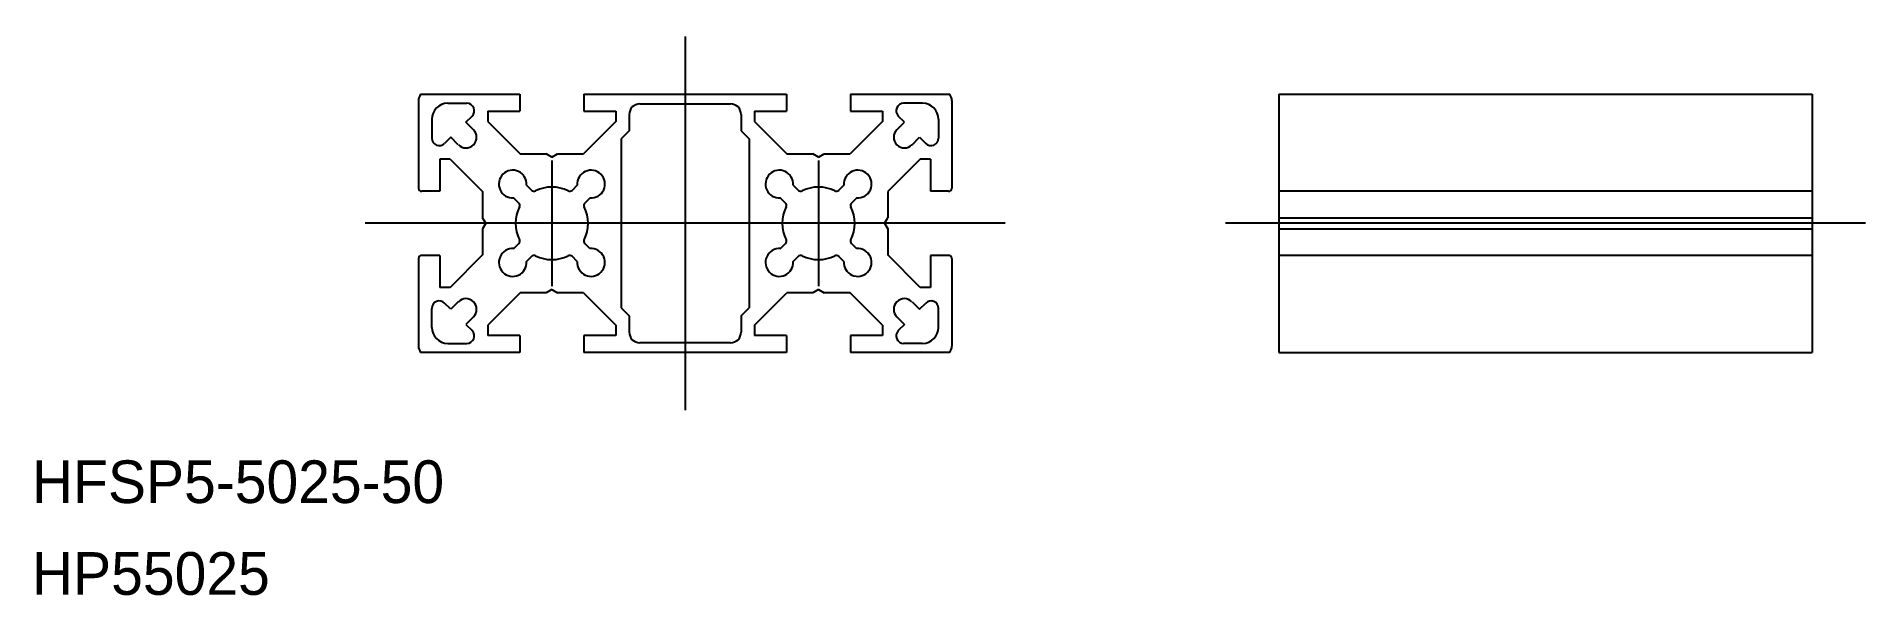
# Model space of a CAD drawing. Extents: x 0 to 172, y 0 to 52.
import ezdxf

# ---------------------------------------------------------------- set-up
doc = ezdxf.new("R2010")
doc.units = 0
doc.linetypes.add('CENTER', pattern=[2, 1.25, -0.25, 0.25, -0.25])
doc.layers.get('0').update_dxf_attribs({"linetype": 'CONTINUOUS'})
doc.layers.add('CENTER', color=1, linetype='CENTER')

msp = doc.modelspace()

# ---------------------------------------------------------------- linework, layer by layer
at = {"color": 7, "linetype": 'CONTINUOUS'}
for p, q in [((36.25, 46.32), (36.25, 38.12)), ((36.45, 46.92), (45.75, 46.92)), ((45.75, 46.92), (45.75, 45.32)), ((51.75, 46.92), (51.75, 45.32)), ((51.75, 46.92), (70.75, 46.92)), ((70.75, 46.92), (70.75, 45.32)), ((76.75, 46.92), (76.75, 45.32)), ((76.75, 46.92), (86.05, 46.92)), ((86.25, 46.32), (86.25, 38.12)), ((116.91, 46.92), (166.91, 46.92)), ((116.91, 46.92), (116.91, 22.72)), ((166.91, 46.92), (166.91, 22.72)), ((39, 46.07), (40.78, 46.07)), ((40.69, 44.3), (41.27, 44.88)), ((42.75, 45.32), (42.75, 44.36)), ((42.75, 45.32), (45.75, 45.32)), ((51.75, 45.32), (54.75, 45.32)), ((54.75, 45.32), (54.75, 44.36)), ((56, 45.02), (56, 43.49)), ((57, 46.02), (65.5, 46.02)), ((66.5, 45.02), (66.5, 43.49)), ((67.75, 45.32), (67.75, 44.36)), ((67.75, 45.32), (70.75, 45.32)), ((76.75, 45.32), (79.75, 45.32)), ((79.75, 45.32), (79.75, 44.36)), ((81.81, 44.3), (81.23, 44.88)), ((83.5, 46.07), (81.73, 46.07)), ((37.5, 44.57), (37.5, 42.8)), ((39.28, 42.89), (38.7, 42.31)), ((39.98, 42.18), (39.28, 42.89)), ((41.4, 43.59), (40.69, 44.3)), ((42.75, 44.36), (45.79, 41.32)), ((54.75, 44.36), (51.72, 41.32)), ((54.75, 44.36), (51.72, 41.32)), ((56, 43.49), (55.25, 42.74)), ((66.5, 43.49), (67.25, 42.74)), ((67.75, 44.36), (70.79, 41.32)), ((79.75, 44.36), (76.72, 41.32)), ((81.11, 43.59), (81.81, 44.3)), ((82.52, 42.18), (83.23, 42.89)), ((83.23, 42.89), (83.81, 42.31)), ((85, 44.57), (85, 42.8)), ((41.4, 42.18), (41.4, 42.18)), ((45.79, 41.32), (48.23, 41.32)), ((48.75, 41.02), (48.23, 41.32)), ((48.75, 41.02), (49.27, 41.32)), ((49.27, 41.32), (51.72, 41.32)), ((55.25, 42.74), (55.25, 26.91)), ((67.25, 42.74), (67.25, 26.91)), ((70.79, 41.32), (73.23, 41.32)), ((73.75, 41.02), (73.23, 41.32)), ((73.75, 41.02), (74.27, 41.32)), ((74.27, 41.32), (76.72, 41.32)), ((81.11, 42.18), (81.11, 42.18)), ((38.25, 40.82), (38.25, 37.82)), ((39.22, 40.82), (38.25, 40.82)), ((39.22, 40.82), (42.25, 37.79)), ((83.29, 40.82), (80.25, 37.79)), ((84.25, 40.82), (83.29, 40.82)), ((84.25, 40.82), (84.25, 37.82)), ((38.25, 37.82), (36.55, 37.82)), ((42.25, 37.79), (42.25, 35.34)), ((46.37, 38.41), (46.87, 37.91)), ((51.13, 38.41), (50.64, 37.91)), ((71.37, 38.41), (71.87, 37.91)), ((76.13, 38.41), (75.64, 37.91)), ((80.25, 37.79), (80.25, 35.34)), ((85.95, 37.82), (84.25, 37.82)), ((166.91, 37.82), (116.91, 37.82)), ((45.17, 37.2), (45.66, 36.71)), ((52.34, 37.2), (51.84, 36.71)), ((70.17, 37.2), (70.66, 36.71)), ((77.34, 37.2), (76.84, 36.71)), ((42.55, 34.82), (42.25, 35.34)), ((42.55, 34.82), (42.25, 34.3)), ((42.25, 34.3), (42.25, 31.86)), ((79.95, 34.82), (80.25, 35.34)), ((79.95, 34.82), (80.25, 34.3)), ((80.25, 34.3), (80.25, 31.86)), ((116.91, 35.34), (166.91, 35.34)), ((116.91, 34.3), (166.91, 34.3)), ((45.17, 32.44), (45.66, 32.94)), ((52.34, 32.44), (51.84, 32.94)), ((70.17, 32.44), (70.66, 32.94)), ((77.34, 32.44), (76.84, 32.94)), ((36.25, 31.52), (36.25, 23.32)), ((38.25, 31.82), (36.55, 31.82)), ((38.25, 31.82), (38.25, 28.82)), ((42.25, 31.86), (39.22, 28.82)), ((46.37, 31.24), (46.87, 31.74)), ((51.13, 31.24), (50.64, 31.74)), ((71.37, 31.24), (71.87, 31.74)), ((76.13, 31.24), (75.64, 31.74)), ((83.29, 28.82), (80.25, 31.86)), ((84.25, 31.82), (84.25, 28.82)), ((85.95, 31.82), (84.25, 31.82)), ((86.25, 31.52), (86.25, 23.32)), ((166.91, 31.82), (116.91, 31.82)), ((39.22, 28.82), (38.25, 28.82)), ((39.98, 27.47), (39.28, 26.76)), ((41.4, 27.47), (41.4, 27.47)), ((45.79, 28.32), (42.75, 25.29)), ((48.23, 28.32), (45.79, 28.32)), ((48.75, 28.62), (48.23, 28.32)), ((48.75, 28.62), (49.27, 28.32)), ((51.72, 28.32), (49.27, 28.32)), ((51.72, 28.32), (54.75, 25.29)), ((67.75, 25.29), (70.79, 28.32)), ((73.23, 28.32), (70.79, 28.32)), ((73.75, 28.62), (73.23, 28.32)), ((73.75, 28.62), (74.27, 28.32)), ((76.72, 28.32), (74.27, 28.32)), ((79.75, 25.29), (76.72, 28.32)), ((81.11, 27.47), (81.11, 27.47)), ((82.52, 27.47), (83.23, 26.76)), ((84.25, 28.82), (83.29, 28.82)), ((37.5, 25.07), (37.5, 26.85)), ((39.28, 26.76), (38.7, 27.34)), ((41.4, 26.06), (40.69, 25.35)), ((55.25, 26.91), (56, 26.16)), ((56, 26.16), (56, 24.62)), ((66.5, 26.16), (67.25, 26.91)), ((66.5, 26.16), (66.5, 24.62)), ((81.11, 26.06), (81.81, 25.35)), ((83.23, 26.76), (83.81, 27.34)), ((85, 25.07), (85, 26.85)), ((40.69, 25.35), (41.27, 24.77)), ((42.75, 25.29), (42.75, 24.32)), ((45.75, 24.32), (42.75, 24.32)), ((45.75, 24.32), (45.75, 22.72)), ((51.75, 24.32), (51.75, 22.72)), ((54.75, 24.32), (51.75, 24.32)), ((54.75, 25.29), (54.75, 24.32)), ((67.75, 25.29), (67.75, 24.32)), ((67.75, 25.29), (67.75, 24.32)), ((70.75, 24.32), (67.75, 24.32)), ((70.75, 24.32), (70.75, 22.72)), ((76.75, 24.32), (76.75, 22.72)), ((79.75, 24.32), (76.75, 24.32)), ((79.75, 25.29), (79.75, 24.32)), ((81.81, 25.35), (81.23, 24.77)), ((45.75, 22.72), (36.45, 22.72)), ((39, 23.57), (40.78, 23.57)), ((70.75, 22.72), (51.75, 22.72)), ((65.5, 23.62), (57, 23.62)), ((86.05, 22.72), (76.75, 22.72)), ((83.5, 23.57), (81.73, 23.57)), ((116.91, 22.72), (166.91, 22.72))]:
    msp.add_line(p, q, dxfattribs=at)
for centre, radius, start, end in [((37.25, 46.32), 1, 143.1301, 180), ((85.25, 46.32), 1, 360, 36.8699), ((39, 44.57), 1.5, 90, 180), ((40.78, 45.37), 0.7, 315, 90), ((57, 45.02), 1, 90, 180), ((65.5, 45.02), 1, 0, 90), ((81.73, 45.37), 0.7, 90, 225), ((83.5, 44.57), 1.5, 0, 90), ((40.69, 42.89), 1, 315, 45), ((81.81, 42.89), 1, 135, 225), ((38.2, 42.8), 0.7, 180, 315), ((40.69, 42.89), 1, 225, 315), ((81.81, 42.89), 1, 225, 315), ((84.3, 42.8), 0.7, 225, 0), ((45.08, 38.5), 1.3, 355.8322, 274.1678), ((52.43, 38.5), 1.3, 265.8322, 184.1678), ((70.08, 38.5), 1.3, 355.8322, 274.1678), ((77.43, 38.5), 1.3, 265.8322, 184.1678), ((36.55, 38.12), 0.3, 180, 270), ((47.08, 38.12), 0.3, 225, 296.8919), ((48.75, 34.82), 3.4, 63.1081, 116.8919), ((50.43, 38.12), 0.3, 243.1081, 315), ((72.08, 38.12), 0.3, 225, 296.8919), ((73.75, 34.82), 3.4, 63.1081, 116.8919), ((75.43, 38.12), 0.3, 243.1081, 315), ((85.95, 38.12), 0.3, 270, 0), ((48.75, 34.82), 3.4, 153.1081, 206.8919), ((45.45, 36.5), 0.3, 333.1081, 45), ((52.05, 36.5), 0.3, 135, 206.8919), ((48.75, 34.82), 3.4, 333.1081, 26.8919), ((73.75, 34.82), 3.4, 153.1081, 206.8919), ((70.45, 36.5), 0.3, 333.1081, 45), ((77.05, 36.5), 0.3, 135, 206.8919), ((73.75, 34.82), 3.4, 333.1081, 26.8919), ((45.45, 33.15), 0.3, 315, 26.8919), ((52.05, 33.15), 0.3, 153.1081, 225), ((70.45, 33.15), 0.3, 315, 26.8919), ((77.05, 33.15), 0.3, 153.1081, 225), ((36.55, 31.52), 0.3, 90, 180), ((45.08, 31.15), 1.3, 85.8322, 4.1678), ((47.08, 31.52), 0.3, 63.1081, 135), ((48.75, 34.82), 3.4, 243.1081, 296.8919), ((50.43, 31.52), 0.3, 45, 116.8919), ((52.43, 31.15), 1.3, 175.8322, 94.1678), ((70.08, 31.15), 1.3, 85.8322, 4.1678), ((72.08, 31.52), 0.3, 63.1081, 135), ((73.75, 34.82), 3.4, 243.1081, 296.8919), ((75.43, 31.52), 0.3, 45, 116.8919), ((77.43, 31.15), 1.3, 175.8322, 94.1678), ((85.95, 31.52), 0.3, 0, 90), ((38.2, 26.85), 0.7, 45, 180), ((40.69, 26.76), 1, 45, 135), ((40.69, 26.76), 1, 315, 45), ((81.81, 26.76), 1, 135, 225), ((81.81, 26.76), 1, 45, 135), ((84.3, 26.85), 0.7, 360, 135), ((39, 25.07), 1.5, 180, 270), ((40.78, 24.27), 0.7, 270, 45), ((57, 24.62), 1, 180, 270), ((65.5, 24.62), 1, 270, 0), ((81.73, 24.27), 0.7, 135, 270), ((83.5, 25.07), 1.5, 270, 0), ((37.25, 23.32), 1, 180, 216.8699), ((85.25, 23.32), 1, 323.1301, 0)]:
    msp.add_arc(centre, radius, start, end, dxfattribs=at)
at = {"layer": 'CENTER', "color": 1, "linetype": 'CONTINUOUS'}
for p, q in [((61.25, 52.32), (61.25, 17.32)), ((48.75, 40.72), (48.75, 28.92)), ((73.75, 40.72), (73.75, 28.92)), ((91.25, 34.82), (31.25, 34.82)), ((171.91, 34.82), (111.91, 34.82))]:
    msp.add_line(p, q, dxfattribs=at)

# ---------------------------------------------------------------- texts
at = {"color": 7, "linetype": 'CONTINUOUS'}
for s, p in [('HFSP5-5025-50', (0, 8.6)), ('HP55025', (0, 0))]:
    msp.add_text(s, height=4, dxfattribs=at).set_placement(p)

doc.saveas('drawing.dxf')
